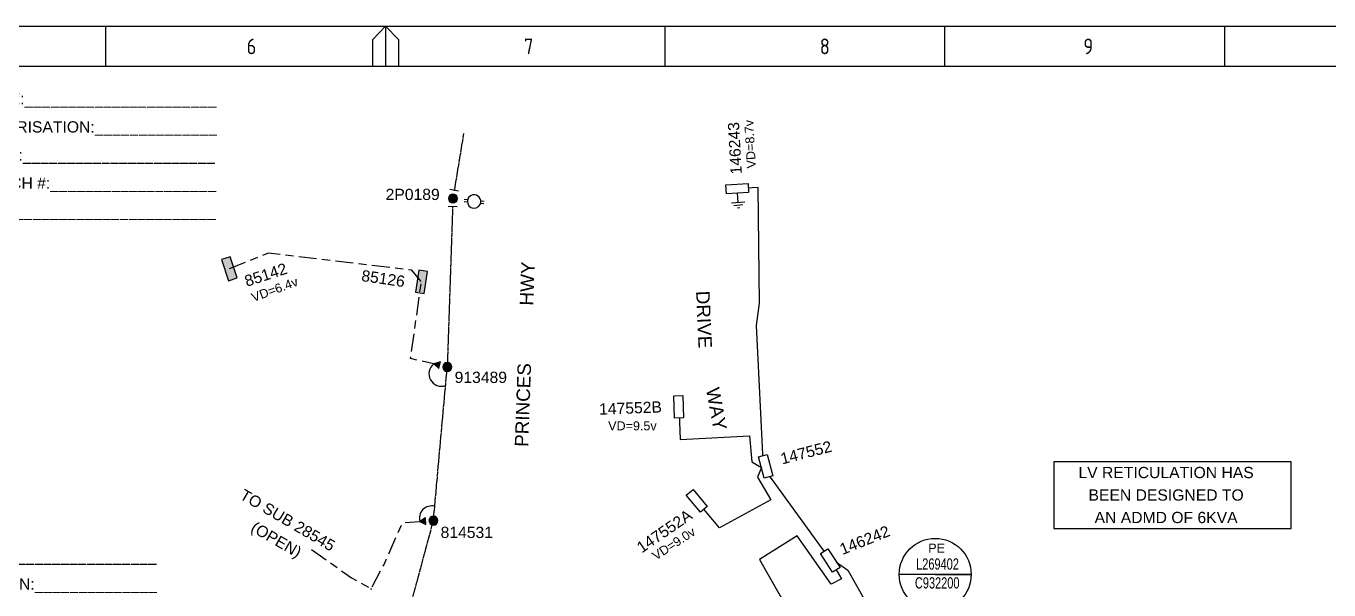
# Paper-space layout 'SHEET (2)' of a CAD drawing. Header units: metres, sheet in millimetres. Extents: x -30 to 802, y -5 to 581.
# Drawn here: x 306.8 to 596.7, y 455.6 to 581 of the extents above; entities that cross this region are included whole.
import ezdxf
from ezdxf import colors
from ezdxf.entities.mleader import LeaderData, LeaderLine
from ezdxf.enums import TextEntityAlignment as Align
from ezdxf.math import Vec2, Vec3

# ---------------------------------------------------------------- set-up
doc = ezdxf.new("R2010")
doc.units = ezdxf.units.M
doc.linetypes.add('Cable Exist OH', pattern=[1, 1, 0])
doc.linetypes.add('Cable Exist UG', pattern=[8.2, 4, -1.2, 1.8, -1.2])
doc.layers.get('0').update_dxf_attribs({"color": 6})
doc.layers.add('Cadastre Roads_SP_EXT', color=7, linetype='Continuous', lineweight=5)
for name, color, linetype in [('Equip_LV_EXT', 7, 'Continuous'), ('Equip_SP_LV_EXT', 7, 'Continuous'), ('Equip_SP_LV_NEW', 7, 'Continuous'), ('Equip_SP_SL_NEW', 7, 'Continuous'), ('Mains_LV_EXT', 7, 'Continuous'), ('Mains_LV_MOD', 7, 'Continuous'), ('Mains_LV_NEW_T84', 7, 'Continuous'), ('Notes', 7, 'Continuous'), ('Notes_HV_MISC', 7, 'Continuous'), ('Notes_SP_MISC', 7, 'Continuous'), ('SupportsOH_SP_MISC', 7, 'Continuous'), ('SupportsOH_SP_TR_HV_LV_SL_EXT', 7, 'Continuous'), ('SupportsUG_SP_LV_EXT', 7, 'Continuous'), ('SupportsUG_SP_LV_NEW', 7, 'Continuous')]:
    doc.layers.add(name, color=color, linetype=linetype)
doc.styles.add('iecARIAL', font='arial.ttf', dxfattribs={"height": 2})
doc.styles.add('iecISOCP', font='isocp.shx')
doc.styles.add('POLE_LABEL', font='arial.ttf')
doc.styles.get("Standard").update_dxf_attribs({"font": 'arial.ttf'})
doc.linetypes.add('Cable 1', pattern='A,7,-3,["//",Standard,S=1.5,R=0,X=-2.1,Y=-0.7],-0.001', length=10.001)
doc.linetypes.add('Cable 4', pattern='A,5.25,-0.1,["o",Standard,S=2,R=0,X=1.2,Y=-0.7],-4', length=9.35)
doc.linetypes.add('Cable New UG', pattern='A,7,-0.25,["x",Standard,S=2,R=0,X=0.2,Y=-0.8],-2.1', length=9.35)

# ---------------------------------------------------------------- blocks, each defined once
blk = doc.blocks.new('A1_FRAME_TITLE')
at = {"layer": 'Notes', "color": 7, "linetype": 'Continuous'}
for p, q in [((351.17, 574.39), (351.17, 583.39)), ((413.67, 580.39), (416.67, 583.39)), ((416.67, 583.39), (416.67, 574.39)), ((416.67, 583.39), (419.67, 580.39)), ((482.19, 574.39), (482.19, 583.39)), ((547.7, 574.39), (547.7, 583.39)), ((613.21, 574.39), (613.21, 583.39)), ((413.67, 574.39), (413.67, 580.39)), ((419.67, 580.39), (419.67, 574.39))]:
    blk.add_line(p, q, dxfattribs=at)
at = {"layer": 'Notes', "color": 7, "linetype": 'Continuous', "flags": 128}
blk.add_lwpolyline([(844.88, 574.39), (149.5, 574.39)], dxfattribs=at)
at = {"color": 7}
blk.add_attdef('DRAFT_NUM', (9.35, 23.29), '', height=2.5, rotation=90, dxfattribs=at)
at = {"layer": 'Notes', "color": 7, "style": 'iecISOCP'}
for s, p in [('6', (384.13, 577.12)), ('7', (449.08, 577.12)), ('8', (518.36, 577.12)), ('9', (580.11, 577.12))]:
    blk.add_text(s, height=3.5, dxfattribs=at).set_placement(p)
at = {"layer": 'Notes', "color": 7, "style": 'iecISOCP', "flags": 8}
blk.add_attdef('VERSION_NO', text='', height=2.5, rotation=90, dxfattribs=at).set_placement((302.04, 43.81), align=Align.MIDDLE_CENTER)
at = {"layer": 'Notes', "color": 7, "style": 'iecISOCP'}
for tag, p in [('CAP_NO', (513.19, 43.46)), ('IE_NUM', (513.05, 37.81)), ('REF_No_1', (335.24, 32.31)), ('REF_1', (362.52, 32.31)), ('GEN_WO', (441.71, 31.76)), ('HV_SWITCH', (513.46, 32.16)), ('REF_No_2', (335.24, 26.31)), ('REF_2', (362.52, 26.31)), ('OH_WO', (441.71, 25.81)), ('UBD_REF', (513.05, 25.83)), ('REF_No_3', (335.24, 20.31)), ('REF_3', (362.52, 20.31)), ('UG_WO', (441.71, 20.05)), ('GIS_MAP_No', (513.05, 20.04)), ('REF_No_4', (335.24, 14.31)), ('REF_4', (362.52, 14.31)), ('SUB_WO', (441.71, 13.81)), ('HV_OP_DIAG', (513.33, 14.2)), ('LGA', (512.95, 7.78)), ('ExportID', (-11.47, 2.39))]:
    blk.add_attdef(tag, p, '', height=2.5, dxfattribs=at)
for tag, height, p in [('T1', 3.5, (684.37, 39.47)), ('T2', 3.5, (684.37, 34.35)), ('scale', 2.5, (567.76, 33.27)), ('T3', 3.5, (684.37, 28.92)), ('DRAWN', 2.5, (567.76, 24.93)), ('T4', 3.5, (684.37, 23.66)), ('T5', 3.5, (684.37, 18.23)), ('REV', 5, (840.57, 17.1)), ('DATE', 2.5, (567.76, 16.88)), ('T6', 3.5, (684.37, 12.97)), ('DESIGN', 2.5, (605.62, 9.15)), ('CHD', 2.5, (567.76, 8.37))]:
    blk.add_attdef(tag, text='', height=height, dxfattribs=at).set_placement(p, align=Align.CENTER)
blk.add_attdef('NUM', text='', height=7, dxfattribs=at).set_placement((812.88, 20.12), align=Align.MIDDLE_CENTER)
for tag, p in [('NS', (811.23, 8.12)), ('SHTS', (825.93, 8.12))]:
    blk.add_attdef(tag, text='', height=2.5, dxfattribs=at).set_placement(p, align=Align.MIDDLE)
at = {"layer": 'Notes', "color": 7, "style": 'iecISOCP', "flags": 1}
for tag, p in [('ProjectType', (-6.37, -26.8)), ('ProjectNumber', (3.01, -26.82)), ('DrawingNumber', (14.96, -26.8)), ('ProjectDescription', (27.02, -26.83)), ('ExportDate', (39.74, -26.79)), ('ExportUserName', (48.61, -26.8)), ('DesignerCompanyName', (60.94, -26.79)), ('ExportAreaOfInterest', (76.55, -26.81)), ('GIS_SUCCESS', (91.45, -26.78)), ('CAD_SUCCESS', (101.24, -26.78)), ('DEPOTCODE', (111.56, -26.88)), ('ExportCategories', (119.53, -26.8)), ('Comments', (133.84, -26.88))]:
    blk.add_attdef(tag, p, '', height=1, dxfattribs=at)
blk = doc.blocks.new('PILLAR_NEW')
at = {"flags": 1}
blk.add_attdef('Z', text='', height=0.2, dxfattribs=at).set_placement((1.5, -2.6), align=Align.MIDDLE_LEFT)
blk.add_wipeout([(-2.47, 0.99), (2.47, 0.99), (2.47, -0.99), (-2.47, -0.99)])
at = {"lineweight": -3}
blk.add_lwpolyline([(-2.47, 0.99), (2.47, 0.99), (2.47, -0.99), (-2.47, -0.99)], close=True, dxfattribs=at)
for tag, height, flags, p in [('ASSET_NUM', 2.5, 8, (2, 2)), ('STREET_CODE', 0.2, 9, (1.5, 0)), ('OWNED_BY', 0.2, 9, (1.5, -0.2)), ('OPERATED_BY', 0.2, 9, (1.5, -0.4)), ('STATE', 0.2, 9, (1.5, -0.8)), ('SUPPORT_TYPE', 0.2, 9, (1.5, -1)), ('SUBURB', 0.2, 9, (1.5, -1.8)), ('STREETNAME', 0.2, 9, (1.5, -2)), ('MAINTAINED_BY', 0.2, 9, (1.5, -0.6)), ('USAGE', 0.2, 9, (1.5, -1.2)), ('LEGEND', 0.2, 9, (1.5, -1.4)), ('PARENT', 0.2, 9, (1.5, -1.6)), ('LOCATION', 0.2, 9, (1.5, -2.2)), ('NOTES', 0.2, 9, (1.5, -2.4))]:
    blk.add_attdef(tag, text='', height=height, dxfattribs=dict(flags=flags)).set_placement(p, align=Align.MIDDLE_LEFT)
blk = doc.blocks.new('SLANTERN_NUM_NEW')
blk.add_wipeout([(-0.31, 10), (-0.94, 9.96), (-1.57, 9.88), (-2.18, 9.76), (-2.79, 9.61), (-3.39, 9.41), (-3.97, 9.18), (-4.54, 8.91), (-5.09, 8.61), (-5.62, 8.27), (-6.13, 7.91), (-6.62, 7.5), (-7.07, 7.07), (-7.5, 6.62), (-7.91, 6.13), (-8.27, 5.62), (-8.61, 5.09), (-8.91, 4.54), (-9.18, 3.97), (-9.41, 3.39), (-9.61, 2.79), (-9.76, 2.18), (-9.88, 1.57), (-9.96, 0.94), (-10, 0.31), (-10, -0.31), (-9.96, -0.94), (-9.88, -1.57), (-9.76, -2.18), (-9.61, -2.79), (-9.41, -3.39), (-9.18, -3.97), (-8.91, -4.54), (-8.61, -5.09), (-8.27, -5.62), (-7.91, -6.13), (-7.5, -6.62), (-7.07, -7.07), (-6.62, -7.5), (-6.13, -7.91), (-5.62, -8.27), (-5.09, -8.61), (-4.54, -8.91), (-3.97, -9.18), (-3.39, -9.41), (-2.79, -9.61), (-2.18, -9.76), (-1.57, -9.88), (-0.94, -9.96), (-0.31, -10), (0.31, -10), (0.94, -9.96), (1.57, -9.88), (2.18, -9.76), (2.79, -9.61), (3.39, -9.41), (3.97, -9.18), (4.54, -8.91), (5.09, -8.61), (5.62, -8.27), (6.13, -7.91), (6.62, -7.5), (7.07, -7.07), (7.5, -6.62), (7.91, -6.13), (8.27, -5.62), (8.61, -5.09), (8.91, -4.54), (9.18, -3.97), (9.41, -3.39), (9.61, -2.79), (9.76, -2.18), (9.88, -1.57), (9.96, -0.94), (10, -0.31), (10, 0.31), (9.96, 0.94), (9.88, 1.57), (9.76, 2.18), (9.61, 2.79), (9.41, 3.39), (9.18, 3.97), (8.91, 4.54), (8.61, 5.09), (8.27, 5.62), (7.91, 6.13), (7.5, 6.62), (7.07, 7.07), (6.62, 7.5), (6.13, 7.91), (5.62, 8.27), (5.09, 8.61), (4.54, 8.91), (3.97, 9.18), (3.39, 9.41), (2.79, 9.61), (2.18, 9.76), (1.57, 9.88), (0.94, 9.96), (0.31, 10)])
at = {"linetype": 'Continuous'}
blk.add_line((8, 0), (-8, 0), dxfattribs=at)
blk.add_line((0, 0), (8, 0))
blk.add_circle((0, 0), 8, dxfattribs=at)
at = {"width": 0.7}
for tag, p in [('SNUMBER', (0.51, 1.05)), ('CNUMBER', (0.44, -3.15))]:
    blk.add_attdef(tag, text='', height=2.5, dxfattribs=at).set_placement(p, align=Align.CENTER)
at = {"flags": 1}
blk.add_attdef('Z', (0, 0), '', height=0.2, dxfattribs=at)
blk = doc.blocks.new('A$C32963F92')
blk.add_lwpolyline([(0, 0), (52.84, 0), (52.84, 14.83), (0, 14.83)], close=True)
at = {"color": 7, "lineweight": -3, "insert": (25, 7.44), "char_height": 2.5, "attachment_point": 5, "line_spacing_factor": 1.2}
blk.add_mtext('LV RETICULATION HAS\\PBEEN DESIGNED TO\\PAN ADMD OF 6KVA', dxfattribs=at)
blk = doc.blocks.new('PILLAR_EXT')
blk.add_hatch(color=256).paths.add_polyline_path([(-2.475, 0.99), (-2.475, -0.99), (2.475, -0.99), (2.475, 0.99)])
blk.add_lwpolyline([(-2.475, -0.99), (2.475, -0.99), (2.475, 0.99), (-2.475, 0.99)], close=True)
at = {"style": 'iecARIAL', "flags": 8}
blk.add_attdef('ASSET_NUM', (1.5, 3.5), '', height=2.5, dxfattribs=at)
for tag, p, flags in [('OWNED_BY', (0, -0.2), 9), ('STATE', (0, -0.4), 9), ('SUPPORT_TYPE', (0, -0.6), 9), ('STREETNAME', (0, -1.8), 9), ('SUBURB', (0, -2), 1), ('USAGE', (0, -0.8), 9), ('LEGEND', (0, -1), 9), ('LOCATION', (0, -1.2), 9), ('NOTES', (0, -1.4), 9), ('PARENT', (0, -1.6), 9)]:
    blk.add_attdef(tag, p, '', height=0.2, dxfattribs=dict(flags=flags))
blk = doc.blocks.new('LV_OH_LINKS_OPEN_EXT')
for p, q in [((-0.17, 4.97), (-0.17, 5.46)), ((0.17, 4.97), (0.17, 5.46)), ((-0.17, 3), (-0.17, 2.5)), ((0.17, 3), (0.17, 2.5))]:
    blk.add_line(p, q)
blk.add_lwpolyline([(0, 2.99, 1), (0, 4.98, 1)], format="xyb", close=True)
at = {"flags": 9}
for tag, p in [('ACTUAL_STATUS', (0, 0)), ('CONSTRUCTED_VOLTAGE', (0, -0.2)), ('OPERATING_VOLTAGE', (0, -0.6)), ('ORIENTATION', (0, -0.8)), ('OWNED_BY', (0, -1)), ('STATE', (0, -1.2)), ('SWITCH_TYPE', (0, -1.4)), ('NO_PHASES', (0, -0.4)), ('USAGE', (0, -1.6)), ('LEGEND', (0, -1.8)), ('NOTES', (0, -2))]:
    blk.add_attdef(tag, text='', height=0.2, dxfattribs=at).set_placement(p, align=Align.MIDDLE_LEFT)
at = {"flags": 1}
blk.add_attdef('Z', (0, 0), '', height=0.2, dxfattribs=at)
blk = doc.blocks.new('POLE_EXT')
blk.add_hatch(color=256).paths.add_polyline_path([(-1, 0, 1), (1, 0, 1)])
blk.add_lwpolyline([(-1, 0, 1), (1, 0, 1)], format="xyb", close=True)
for tag, height, flags, p in [('pNumber', 2.5, 8, (-17.84, 2.07)), ('OWNED_BY', 0.2, 9, (1.35, -0.4)), ('SPECIAL_USE', 0.2, 9, (1.35, -0.8)), ('STATE', 0.2, 9, (1.35, -1)), ('cLV', 0.2, 9, (1.35, -1.4)), ('hDepth', 0.2, 9, (1.35, -1.6)), ('hDia', 0.2, 9, (1.35, -1.8)), ('cHV', 0.2, 9, (1.35, -2)), ('PARENT', 0.2, 9, (1.35, -0.6)), ('USAGE', 0.2, 9, (1.35, -1.2)), ('LBRACKET', 0.2, 9, (1.35, -2.2)), ('LExisting', 0.2, 9, (1.35, -2.4)), ('LANTNUMBER', 0.2, 9, (1.35, -2.6)), ('LOther', 0.2, 9, (1.35, -2.8)), ('cLinedev', 0.2, 9, (1.35, -3.4)), ('pExisting', 0.2, 9, (1.35, -3.8)), ('pFooting', 0.2, 9, (1.35, -4.4)), ('pNew', 0.2, 9, (1.35, -4.6)), ('pRelocate', 0.2, 9, (1.35, -5)), ('pRemove', 0.2, 9, (1.35, -5.2)), ('pReplace', 0.2, 9, (1.35, -5.4)), ('pStay', 0.2, 9, (1.35, -5.6)), ('pType', 0.2, 9, (1.35, -5.8)), ('LRemove', 0.2, 9, (1.35, -3)), ('LEGEND', 0.2, 9, (1.35, -3.2)), ('LOCATION', 0.2, 9, (1.35, -3.6)), ('PFNUMBER', 0.2, 9, (1.35, -4)), ('NEWPFNUMBER', 0.2, 9, (1.35, -4.2)), ('cspan', 0.2, 9, (1.35, -6)), ('STREETNAME', 0.2, 9, (1.35, -6.2)), ('SUBURB', 0.2, 9, (1.35, -6.4)), ('OPERATED_BY', 0.2, 9, (1.36, -7.01)), ('NOTES', 0.2, 9, (1.35, -6.6)), ('MAINTAINED_BY', 0.2, 9, (1.36, -6.81))]:
    blk.add_attdef(tag, text='', height=height, dxfattribs=dict(flags=flags)).set_placement(p, align=Align.MIDDLE_LEFT)
at = {"style": 'POLE_LABEL'}
for tag, height, flags, p in [('ASSET_NUM', 2.5, 8, (2, 2)), ('STRUCTURE_PLANT_NUMBER', 0.2, 9, (1.35, 0.03)), ('STREET_CODE', 0.2, 9, (1.35, -0.2))]:
    blk.add_attdef(tag, text='', height=height, dxfattribs=dict(at, flags=flags)).set_placement(p, align=Align.MIDDLE_LEFT)
at = {"flags": 1}
blk.add_attdef('Z', (1.35, -7.33), '', height=0.2, dxfattribs=at)
blk = doc.blocks.new('*U264')
for tag, flags, p in [('STATE', 9, (1.5, -1.6)), ('Z', 1, (1.5, -2.2)), ('USAGE', 9, (1.5, -1.8)), ('NOTES', 9, (1.5, -2))]:
    blk.add_attdef(tag, text='', height=0.2, dxfattribs=dict(flags=flags)).set_placement(p, align=Align.MIDDLE_LEFT)
blk.add_wipeout([(-0.25, -0.03), (-0.47, 1.78), (0.03, 1.85), (0.25, 0.03)])
blk.add_line((0.77, 1.93), (-1.21, 1.7))
at = {"flags": 9}
for tag, p in [('CONNECTOR_TYPE', (1.5, 0)), ('CONSTRUCTED_VOLTAGE', (1.5, -0.2)), ('OPERATING_VOLTAGE', (1.5, -0.6)), ('ORIENTATION', (1.5, -0.8)), ('OWNED_BY', (1.5, -1)), ('OPERATED_BY', (1.5, -1.2)), ('NO_PHASES', (1.5, -0.4)), ('MAINTAINED_BY', (1.5, -1.4))]:
    blk.add_attdef(tag, text='', height=0.2, dxfattribs=at).set_placement(p, align=Align.MIDDLE_LEFT)
blk = doc.blocks.new('*U265')
for tag, flags, p in [('Z', 1, (1.5, -2.2)), ('USAGE', 9, (1.5, -1.8)), ('NOTES', 9, (1.5, -2))]:
    blk.add_attdef(tag, text='', height=0.2, dxfattribs=dict(flags=flags)).set_placement(p, align=Align.MIDDLE_LEFT)
blk.add_wipeout([(-0.23, -0.11), (-0.98, 1.5), (-0.52, 1.72), (0.23, 0.11)])
blk.add_line((0.16, 2.03), (-1.65, 1.19))
at = {"flags": 9}
for tag, p in [('CONNECTOR_TYPE', (1.5, 0)), ('CONSTRUCTED_VOLTAGE', (1.5, -0.2)), ('OPERATING_VOLTAGE', (1.5, -0.6)), ('ORIENTATION', (1.5, -0.8)), ('OWNED_BY', (1.5, -1)), ('OPERATED_BY', (1.5, -1.2)), ('STATE', (1.5, -1.6)), ('NO_PHASES', (1.5, -0.4)), ('MAINTAINED_BY', (1.5, -1.4))]:
    blk.add_attdef(tag, text='', height=0.2, dxfattribs=at).set_placement(p, align=Align.MIDDLE_LEFT)
blk = doc.blocks.new('UGOH_NEW')
blk.add_hatch(color=256).paths.add_polyline_path([(-0.75, 1.7), (0.75, 1.7), (0, 3)])
blk.add_lwpolyline([(-0.75, 1.7), (0.75, 1.7), (0, 3)], close=True)
for tag, flags, p in [('CONSTRUCTED_VOLTAGE', 9, (1.5, 0)), ('ACTUAL_STATUS', 9, (1.5, -1.6)), ('OPERATING_VOLTAGE', 9, (1.5, -0.2)), ('ORIENTATION', 9, (1.5, -0.4)), ('STATE', 9, (1.5, -0.6)), ('OWNED_BY', 9, (1.5, -1)), ('OPERATED_BY', 9, (1.5, -1.2)), ('TYPE', 1, (1.5, -2)), ('USAGE', 9, (1.5, -0.8)), ('MAINTAINED_BY', 9, (1.5, -1.4)), ('NUMBER_OF_PHASES', 9, (1.5, -1.8))]:
    blk.add_attdef(tag, text='', height=0.2, dxfattribs=dict(flags=flags)).set_placement(p, align=Align.MIDDLE_LEFT)
blk = doc.blocks.new('Earth')
for p, q in [((0, -2.04), (0, 0)), ((-1.5, -2.04), (1.5, -2.04)), ((-1, -2.64), (1, -2.64)), ((-0.25, -3.24), (0.25, -3.24))]:
    blk.add_line(p, q)

psp = doc.layouts.new('SHEET (2)')

# ---------------------------------------------------------------- linework, layer by layer
at = {"layer": 'Mains_LV_EXT', "linetype": 'Continuous'}
for centre, start, end in [((399.18, 503.64), 126.997, 289.6359), ((397.05, 471.52), 76.2841, 195.5171)]:
    psp.add_arc(centre, 2.76, start, end, dxfattribs=at)
at = {"layer": 'Mains_LV_MOD', "linetype": 'Cable Exist UG', "flags": 128}
for points in [[(394.65, 524.17), (392.64, 526.7), (360.64, 530.47), (351.99, 527.03)], [(398.79, 505.55), (392.34, 507.03), (394.72, 524.1)], [(370.26, 464.57), (379.15, 458.31), (383.55, 455.85), (383.55, 455.85), (386.42, 461.25), (390.52, 470.55), (394.39, 470.78)]]:
    psp.add_lwpolyline(points, dxfattribs=at)
at = {"layer": 'Mains_LV_MOD', "linetype": 'Cable Exist OH'}
psp.add_lwpolyline([(387.76, 435.07), (397.42, 471.01)], dxfattribs=at)
at = {"layer": 'Notes'}
psp.add_lwpolyline([(-29.63, 581), (802.09, 581), (802.09, -5.42), (-29.63, -5.42)], close=True, dxfattribs=at)
at = {"layer": 'Notes_HV_MISC', "linetype": 'Cable 1', "flags": 128}
psp.add_lwpolyline([(451.93, 498.79), (452.31, 489.08), (467.71, 489.88), (468.27, 484.07), (470.37, 482.83)], dxfattribs=at)
at = {"layer": 'SupportsOH_SP_MISC', "linetype": 'Cable Exist OH'}
for points in [[(404.11, 557.11), (401.74, 542.65)], [(401.74, 542.65), (400.48, 505.17)], [(397.42, 471.01), (400.48, 505.17)]]:
    psp.add_lwpolyline(points, dxfattribs=at)

# ---------------------------------------------------------------- block references
at = {"layer": 'Equip_SP_LV_EXT', "xscale": 1.5, "yscale": 1.5, "zscale": 1.5, "rotation": 264.9208135936813}
psp.add_blockref('LV_OH_LINKS_OPEN_EXT', (400.51, 542.51), dxfattribs=at)
at = {"layer": 'Equip_SP_LV_NEW', "linetype": 'Cable New UG'}
for p, rotation in [((400.45, 505.2), 77.49290443106428), ((397.37, 471.03), 94.72096605383983)]:
    psp.add_blockref('UGOH_NEW', p, dxfattribs=dict(at, rotation=rotation))
at = {"layer": 'Notes', "xscale": 0.95}
psp.add_blockref('A1_FRAME_TITLE', (-9.08, -2.39), dxfattribs=at)
at = {"layer": 'Notes'}
psp.add_blockref('A$C32963F92', (535.43, 469.24), dxfattribs=at)
at = {"layer": 'SupportsOH_SP_TR_HV_LV_SL_EXT'}
ref = psp.add_blockref('POLE_EXT', (400.48, 505.17), dxfattribs=at)
ref.add_attrib('ASSET_NUM', '913489', dxfattribs={"layer": '0', "height": 2.5, "style": 'POLE_LABEL'}).set_placement((413.78, 502.87), align=Align.MIDDLE_RIGHT)
ref = psp.add_blockref('POLE_EXT', (397.42, 471.01), dxfattribs=at)
ref.add_attrib('ASSET_NUM', '814531', dxfattribs={"layer": '0', "height": 2.5, "style": 'POLE_LABEL'}).set_placement((410.66, 468.38), align=Align.MIDDLE_RIGHT)
at = {"layer": 'SupportsUG_SP_LV_EXT'}
ref = psp.add_blockref('PILLAR_EXT', (394.75, 524.1), dxfattribs=dict(at, rotation=261.4659060395467))
ref.add_attrib('ASSET_NUM', '85126', dxfattribs={"layer": '0', "height": 2.5, "rotation": 351.745, "style": 'iecARIAL'}).set_placement((391.22, 525.39), align=Align.TOP_RIGHT)

# ---------------------------------------------------------------- texts
at = {"color": 7, "lineweight": -3, "insert": (363.53, 468.62), "char_height": 2.5, "width": 31.1636, "attachment_point": 5, "rotation": 329.8089, "line_spacing_factor": 1.2}
psp.add_mtext('TO SUB 28545\\P(OPEN)', dxfattribs=at)
at = {"layer": 'Cadastre Roads_SP_EXT'}
for s, rotation, p in [('PRINCES           HWY', 87.966, (418.49, 487.36)), ('DRIVE  ', 272.5463, (455.84, 522.06)), ('WAY', 280.5234, (458.04, 500.28))]:
    psp.add_text(s, height=3, rotation=rotation, dxfattribs=at).set_placement(p)
at = {"layer": 'Notes', "linetype": 'Cable 4', "insert": (356.67, 521.48), "char_height": 2, "attachment_point": 1, "rotation": 20.368}
psp.add_mtext_dynamic_manual_height_columns('VD=6.4v', width=12.8027, gutter_width=4, heights=[0], dxfattribs=at)

# ---------------------------------------------------------------- next in the draw order: block references
at = {"layer": 'Equip_LV_EXT', "rotation": 343.8149176170885}
psp.add_blockref('*U264', (401.74, 542.65), dxfattribs=at)
at = {"layer": 'SupportsUG_SP_LV_NEW'}
ref = psp.add_blockref('PILLAR_NEW', (451.97, 496.31), dxfattribs=dict(at, rotation=272.1128671036672))
ref.add_attrib('ASSET_NUM', '147552B', dxfattribs={"layer": '0', "height": 2.5, "rotation": 2.1129}).set_placement((434.27, 495.8), align=Align.MIDDLE_LEFT)
ref = psp.add_blockref('PILLAR_NEW', (455.99, 475.42), dxfattribs=dict(at, rotation=309.5448900457159))
ref.add_attrib('ASSET_NUM', '147552A', dxfattribs={"layer": '0', "height": 2.5, "rotation": 34.5449}).set_placement((443.04, 464.7), align=Align.MIDDLE_LEFT)
ref = psp.add_blockref('PILLAR_NEW', (485.7, 462.13), dxfattribs=dict(at, rotation=303.2377058209054))
ref.add_attrib('ASSET_NUM', '146242', dxfattribs={"layer": '0', "height": 2.5, "rotation": 21.9354}).set_placement((487.96, 464.5), align=Align.MIDDLE_LEFT)

# ---------------------------------------------------------------- next in the draw order: leaders
at = {"layer": 'Notes'}
ml = psp.add_multileader_mtext('Standard', dxfattribs=at)
ml.set_content('\\pxsm1.5;{\\C7;JOINT / TERMINATION TYPE:______________________\\PNETWORK ACCESS AUTHORISATION:______________\\PJOINT / TERMINATION KIT #:______________________\\PJOINT / TERMINATION BATCH #:___________________\\PDATE OF MANUFACTURE:________________________}', color=256)
ml.set_leader_properties()
ml.build(insert=Vec2(0, 0))
ml.multileader.update_dxf_attribs({"has_text_frame": 1, "arrow_head_size": 2.5})
ctx = ml.context
ctx.base_point, ctx.char_height, ctx.arrow_head_size, ctx.plane_origin = Vec3(256.33, 564.49), 2.5, 2.5, Vec3(258.8, 538.61)
ctx.text_align_type = 1
notes = []
notes.append((ctx, [(0, (1, 1, 0), (248.33, 564.49), (1, 0), 8, [(0, [(208.86, 533)], 0, [])])]))
ctx.mtext.insert, ctx.mtext.alignment, ctx.mtext.flow_direction = Vec3(303.73, 566.08), 2, 5
ctx.mtext.has_bg_fill, ctx.mtext.bg_color, ctx.mtext.bg_scale_factor, ctx.mtext.bg_transparency, ctx.mtext.use_window_bg_color = 1, -1027028792, 1.5, 0, 1
for ctx, leaders in notes:
    for number, flags, end, landing, length, lines in leaders:
        leader = LeaderData()
        leader.index, (leader.has_last_leader_line, leader.has_dogleg_vector, leader.attachment_direction) = number, flags
        leader.last_leader_point, leader.dogleg_vector, leader.dogleg_length = Vec3(end), Vec3(landing), length
        for number, points, colour, breaks in lines:
            line = LeaderLine()
            line.index, line.vertices, line.color, line.breaks = number, Vec3.list(points), colors.encode_raw_color(colour), breaks
            leader.lines.append(line)
        ctx.leaders.append(leader)

# ---------------------------------------------------------------- next in the draw order: linework, layer by layer
at = {"layer": 'Mains_LV_NEW_T84', "linetype": 'Cable New UG', "flags": 128}
for points in [[(484.34, 464.2), (476.91, 474.45), (470.83, 482.84), (469.33, 514.4), (469.93, 519.36), (469.69, 545.07), (463.06, 544.76)], [(487.05, 460.06), (488.23, 458.05), (485.93, 456.83), (478.36, 467.62), (469.96, 462.35), (477.67, 448.79), (477.91, 443.84), (471.49, 434.37), (469.82, 431.92), (463.34, 422.37), (455.39, 420.58), (444.92, 425.02), (440.48, 414.52), (445.55, 412.36), (444.9, 410.92)]]:
    psp.add_lwpolyline(points, dxfattribs=at)
at = {"layer": 'Notes_HV_MISC', "linetype": 'Cable 1', "flags": 128}
psp.add_lwpolyline([(487.12, 461.77), (489.61, 459.98), (497.14, 446.74)], dxfattribs=at)

# ---------------------------------------------------------------- next in the draw order: block references
at = {"layer": 'Equip_LV_EXT', "rotation": 152.7028965382861}
psp.add_blockref('*U265', (401.74, 542.65), dxfattribs=at)
at = {"layer": 'Equip_SP_SL_NEW'}
psp.add_blockref('SLANTERN_NUM_NEW', (509.06, 459.05), dxfattribs=at).add_auto_attribs({'SNUMBER': 'L269402', 'CNUMBER': 'C932200'})
at = {"layer": 'SupportsUG_SP_LV_EXT'}
ref = psp.add_blockref('PILLAR_EXT', (351.99, 527.03), dxfattribs=dict(at, rotation=288.188657062908))
ref.add_attrib('ASSET_NUM', '85142', dxfattribs={"layer": '0', "height": 2.5, "rotation": 18.1519, "style": 'iecARIAL'}).set_placement((355.49, 524.18), align=Align.MIDDLE_LEFT)

# ---------------------------------------------------------------- next in the draw order: texts
at = {"layer": 'Notes', "linetype": 'Cable 4', "insert": (436.29, 493.08), "char_height": 2, "attachment_point": 1}
psp.add_mtext_dynamic_manual_height_columns('VD=9.5v', width=12.8027, gutter_width=4, heights=[0], dxfattribs=at)
at = {"layer": 'Notes', "linetype": 'Cable 4', "insert": (445.82, 463.75), "char_height": 2, "attachment_point": 1, "rotation": 33.3398}
psp.add_mtext_dynamic_manual_height_columns('VD=9.0v', width=12.8027, gutter_width=4, heights=[0], dxfattribs=at)

# ---------------------------------------------------------------- next in the draw order: leaders
at = {"layer": 'Notes'}
ml = psp.add_multileader_mtext('Standard', dxfattribs=at)
ml.set_content('\\pxsm1.5;{\\C7;JOINT / TERMINATION TYPE:______________________\\PNETWORK ACCESS AUTHORISATION:______________\\PJOINT / TERMINATION KIT #:______________________\\PJOINT / TERMINATION BATCH #:___________________\\PDATE OF MANUFACTURE:________________________}', color=256)
ml.set_leader_properties()
ml.build(insert=Vec2(0, 0))
ml.multileader.update_dxf_attribs({"has_text_frame": 1, "arrow_head_size": 2.5})
ctx = ml.context
ctx.base_point, ctx.char_height, ctx.arrow_head_size, ctx.plane_origin = Vec3(242.97, 462.78), 2.5, 2.5, Vec3(241.56, 430.92)
ctx.text_align_type = 1
notes = []
notes.append((ctx, [(0, (1, 1, 0), (234.97, 462.78), (1, 0), 8, [(0, [(211.47, 503.61)], 0, [])])]))
ctx.mtext.insert, ctx.mtext.alignment, ctx.mtext.flow_direction = Vec3(290.38, 464.38), 2, 5
ctx.mtext.has_bg_fill, ctx.mtext.bg_color, ctx.mtext.bg_scale_factor, ctx.mtext.bg_transparency, ctx.mtext.use_window_bg_color = 1, -1027028792, 1.5, 0, 1
for ctx, leaders in notes:
    for number, flags, end, landing, length, lines in leaders:
        leader = LeaderData()
        leader.index, (leader.has_last_leader_line, leader.has_dogleg_vector, leader.attachment_direction) = number, flags
        leader.last_leader_point, leader.dogleg_vector, leader.dogleg_length = Vec3(end), Vec3(landing), length
        for number, points, colour, breaks in lines:
            line = LeaderLine()
            line.index, line.vertices, line.color, line.breaks = number, Vec3.list(points), colors.encode_raw_color(colour), breaks
            leader.lines.append(line)
        ctx.leaders.append(leader)

# ---------------------------------------------------------------- next in the draw order: block references
at = {"layer": 'SupportsOH_SP_TR_HV_LV_SL_EXT'}
ref = psp.add_blockref('POLE_EXT', (401.74, 542.65), dxfattribs=at)
ref.add_attrib('ASSET_NUM', '2P0189', dxfattribs={"layer": '0', "height": 2.5, "style": 'POLE_LABEL'}).set_placement((398.81, 541.56), align=Align.BOTTOM_RIGHT)
at = {"layer": 'SupportsUG_SP_LV_NEW'}
ref = psp.add_blockref('PILLAR_NEW', (465, 544.83), dxfattribs=dict(at, rotation=3.175038822645687))
ref.add_attrib('ASSET_NUM', '146243', dxfattribs={"layer": '0', "height": 2.5, "rotation": 93.175}).set_placement((464.79, 548), align=Align.MIDDLE_LEFT)
ref = psp.add_blockref('PILLAR_NEW', (471.33, 483.07), dxfattribs=dict(at, rotation=284.4782634087013))
ref.add_attrib('ASSET_NUM', '147552', dxfattribs={"layer": '0', "height": 2.5, "rotation": 14.4783}).set_placement((474.69, 484.7), align=Align.MIDDLE_LEFT)

# ---------------------------------------------------------------- next in the draw order: texts
at = {"layer": 'Notes', "insert": (507.51, 465.89, 0), "char_height": 2, "width": 4.3956, "attachment_point": 1}
psp.add_mtext('PE', dxfattribs=at)

# ---------------------------------------------------------------- next in the draw order: linework, layer by layer
at = {"layer": 'Notes_HV_MISC', "linetype": 'Cable 1', "flags": 128}
psp.add_lwpolyline([(470.37, 482.83), (469.53, 480.7), (472.5, 475.66), (461.06, 469.41), (457.57, 473.52)], dxfattribs=at)

# ---------------------------------------------------------------- next in the draw order: block references
at = {"layer": 'Notes_SP_MISC', "color": 2, "linetype": 'Cable 4', "rotation": 4.838257513359889}
psp.add_blockref('Earth', (465.06, 543.84), dxfattribs=at)

# ---------------------------------------------------------------- next in the draw order: texts
at = {"layer": 'Notes', "linetype": 'Cable 4', "insert": (467.17, 549.29), "char_height": 2, "attachment_point": 1, "rotation": 93.2601}
psp.add_mtext_dynamic_manual_height_columns('VD=8.7v', width=12.8027, gutter_width=4, heights=[0], dxfattribs=at)

doc.saveas('drawing.dxf')
